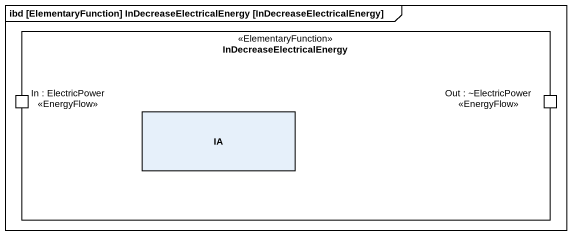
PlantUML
@startuml
mainframe ibd [ElementaryFunction] InDecreaseElectricalEnergy [InDecreaseElectricalEnergy]
rectangle InDecreaseElectricalEnergy <<ElementaryFunction>> {
  port "In : ElectricPower <<EnergyFlow>>" as In_ElectricPower_EnergyFlow
  rectangle IA
  port "Out : ~ElectricPower <<EnergyFlow>>" as Out_ElectricPower_EnergyFlow
}
@enduml
